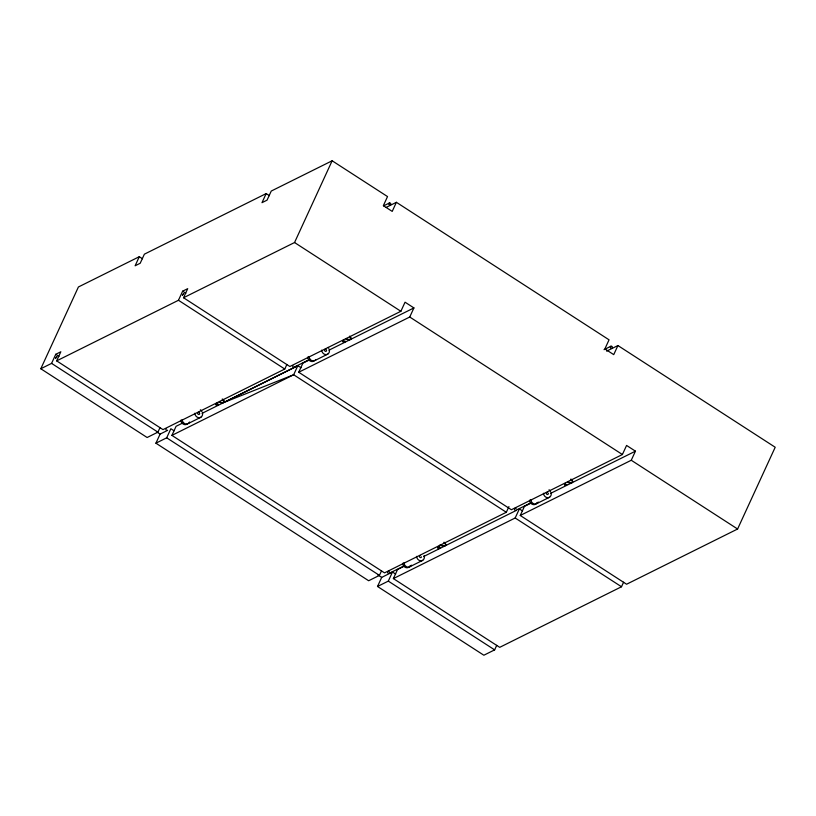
<?xml version="1.0" encoding="UTF-8"?>
<svg xmlns="http://www.w3.org/2000/svg" width="816" height="816" viewBox="0 0 816 816"><rect width="100%" height="100%" fill="white"/><g stroke="black" fill="none" stroke-linecap="round" stroke-linejoin="round"><path stroke-width="1.22" d="M160.007 427.604L157.916 432.143L147.135 437.509L40.8 368.75L78.407 286.987L139.301 256.693L142.494 258.764M40.8 368.75L51.581 363.385L55.763 354.297L60.833 351.778L56.661 360.866L162.996 429.614L284.784 369.036L286.875 364.487M139.301 256.693L135.13 265.781L140.199 263.252L144.381 254.174L266.169 193.586L269.372 195.646M56.661 360.866L178.459 300.278L182.631 291.19L187.711 288.67L183.529 297.748L289.864 366.506L400.87 311.284L405.052 302.195L413.916 307.928L409.734 317.016L298.727 372.239L511.387 509.745L622.404 454.522L626.576 445.444L635.44 451.166L631.258 460.255L520.251 515.477L626.586 584.236L737.593 529.013L775.2 447.25L617.916 345.545L606.635 351.155M266.169 193.586L261.997 202.674L267.067 200.144L271.249 191.056L332.143 160.772L387.529 196.574L383.347 205.663L392.21 211.395L396.392 202.307L609.052 339.823L604.88 348.901L613.734 354.634L617.916 345.545M381.531 570.843L379.44 575.382L368.659 580.747L155.917 443.19L160.099 434.102L167.637 430.338M155.917 443.19L166.688 437.815L170.87 428.726L174.073 430.807M508.929 506.593L506.318 512.275L384.52 572.863L171.911 435.387L176.083 426.299L182.917 422.902M183.529 297.748L294.545 242.525L332.143 160.772M298.727 372.239L302.899 363.151L309.703 359.774M496.73 645.323L494.639 649.873L483.857 655.228L377.522 586.48L381.694 577.391L392.486 572.026L395.668 574.087M377.522 586.48L388.304 581.114L392.486 572.026M623.597 582.216L621.506 586.755L499.708 647.343L393.383 578.585L397.555 569.507L404.359 566.12M393.383 578.585L515.171 517.997L519.353 508.919L522.546 510.979M520.251 515.477L524.433 506.389L531.226 503.013M383.622 205.867L389.314 203.031M386.243 207.356L396.392 202.307M294.841 366.823L309.998 359.285M202.113 413.314L297.83 365.68L301.033 367.751M328.95 350.186L413.916 307.928M188.241 423.535L200.93 417.231M315.109 360.427L327.797 354.113M171.911 435.387L293.648 374.758L297.83 365.68L223.604 402.594L293.648 374.758L506.318 512.275M604.013 349.666L610.837 346.28M389.762 573.046L403.838 566.039M516.63 509.929L530.706 502.931M423.616 556.543L515.977 510.592M550.484 493.435L635.44 451.166M410.03 566.651L422.719 560.337M536.897 503.533L549.586 497.23M294.27 367.108A1.102 0.949 63.6 0 1 293.536 367.18L293.077 366.884A1.102 0.949 63.6 0 1 292.832 365.588M294.545 242.525L400.87 311.284M409.734 317.016L622.404 454.522M631.258 460.255L737.593 529.013M182.631 291.19L185.824 293.25M178.459 300.278L284.784 369.036M515.171 517.997L621.506 586.755M55.763 354.297L58.956 356.368M51.581 363.385L157.916 432.143M166.688 437.815L379.44 575.382M388.304 581.114L494.639 649.873M157.162 432.205L160.099 434.102M377.757 574.841L381.694 577.391M571.169 479.38A5.518 2.336 24.7 0 1 572.302 482.542A5.518 2.336 24.7 0 1 567.589 482.389M349.646 336.141A5.518 2.336 24.7 0 1 350.768 339.293A5.518 2.336 24.7 0 1 346.066 339.15M222.778 399.248A5.518 2.336 24.7 0 1 223.9 402.41A5.518 2.336 24.7 0 1 219.198 402.257M444.302 542.497A5.518 2.336 24.7 0 1 445.424 545.649A5.518 2.336 24.7 0 1 440.722 545.496M315.863 359.774A4.417 3.784 63.6 0 1 311.681 360.529A4.417 3.784 63.6 0 1 308.968 356.459M344.74 340.67A1.102 0.949 63.6 0 1 344.495 342.128A1.102 0.949 63.6 0 1 343.128 341.68A1.102 0.949 63.6 0 1 343.373 340.221M440.11 544.762A4.967 2.101 24.7 0 0 444.445 545.588L445.108 545.333A4.967 2.101 24.7 0 0 443.965 542.212M411.335 565.141A4.417 3.784 63.6 0 1 407.092 566.947A4.417 3.784 63.6 0 1 403.889 562.673M389.375 573.169A1.102 0.949 63.6 0 1 387.743 571.802M388.069 571.424A1.102 0.949 63.6 0 1 389.263 571.649M439.487 546.669A1.102 0.949 63.6 0 1 439.477 548.301C437.998 549.851 436.764 545.833 439.508 548.291A1.102 0.949 63.6 0 1 437.998 547.811A1.102 0.949 63.6 0 1 438.518 546.353M410.071 565.763A4.417 3.784 63.6 0 1 405.827 567.579A4.417 3.784 63.6 0 1 402.625 563.305M421.444 556.849A1.102 0.949 63.6 0 1 420.393 557.583A1.102 0.949 63.6 0 1 419.506 556.4A1.102 0.949 63.6 0 1 420.403 555.461M424.167 555.584A4.417 3.784 63.6 0 1 421.311 560.816A4.417 3.784 63.6 0 1 416.578 556.369M219.524 402.115A4.967 2.101 24.7 0 0 222.656 402.482L223.319 402.227A4.967 2.101 24.7 0 0 222.176 399.106M189.547 422.025A4.417 3.784 63.6 0 1 185.303 423.841A4.417 3.784 63.6 0 1 182.101 419.567M167.178 430.318A1.102 0.949 63.6 0 1 165.954 428.696M217.699 403.553A1.102 0.949 63.6 0 1 217.688 405.185A1.102 0.949 63.6 0 1 216.209 404.705A1.102 0.949 63.6 0 1 216.73 403.237M187.731 423.524A4.417 3.784 63.6 0 1 183.539 424.269A4.417 3.784 63.6 0 1 180.826 420.199M199.614 413.192A1.102 0.949 63.6 0 1 198.778 414.497A1.102 0.949 63.6 0 1 197.727 413.11A1.102 0.949 63.6 0 1 199.114 412.519M202.378 412.478A4.417 3.784 63.6 0 1 199.522 417.7A4.417 3.784 63.6 0 1 194.789 413.253M200.359 409.795A4.417 3.784 63.6 0 1 201.909 411.427M568.181 482.113A4.967 2.101 24.7 0 0 571.322 482.48L571.975 482.225A4.967 2.101 24.7 0 0 570.833 479.104M538.213 502.024A4.417 3.784 63.6 0 1 533.97 503.839A4.417 3.784 63.6 0 1 530.757 499.565M516.059 510.214A1.102 0.949 63.6 0 1 514.753 509.847A1.102 0.949 63.6 0 1 514.814 508.419A1.102 0.949 63.6 0 1 516.13 508.541M566.702 484.327A1.102 0.949 63.6 0 1 565.304 485.194A1.102 0.949 63.6 0 1 565.162 483.337M536.938 502.656A4.417 3.784 63.6 0 1 532.695 504.472A4.417 3.784 63.6 0 1 529.492 500.198M548.27 493.19A1.102 0.949 63.6 0 1 547.516 494.496A1.102 0.949 63.6 0 1 546.373 493.292A1.102 0.949 63.6 0 1 547.526 492.395M551.035 492.476A4.417 3.784 63.6 0 1 548.179 497.699A4.417 3.784 63.6 0 1 543.446 493.252M549.025 489.794A4.417 3.784 63.6 0 1 550.576 491.426M346.392 339.007A4.967 2.101 24.7 0 0 349.534 339.364L350.186 339.109A4.967 2.101 24.7 0 0 349.84 336.722M314.599 360.407A4.417 3.784 63.6 0 1 310.417 361.162A4.417 3.784 63.6 0 1 307.703 357.092M326.543 350.36A1.102 0.949 63.6 0 1 325.39 351.339A1.102 0.949 63.6 0 1 324.676 349.738A1.102 0.949 63.6 0 1 326.196 349.585M329.246 349.36A4.417 3.784 63.6 0 1 326.39 354.593A4.417 3.784 63.6 0 1 321.657 350.146M328.093 347.402A4.417 3.784 63.6 0 1 328.777 348.31M55.559 358.255L56.824 356.674L55.559 358.255M182.437 295.147L183.692 293.556L182.437 295.147M215.75 404.542L217.76 405.46L215.75 404.542M342.618 341.435L344.627 342.343L342.618 341.435M564.407 484.541L566.416 485.459L564.488 484.449M610.429 346.912A1.102 0.949 63.6 0 0 611.725 348.269A1.102 0.949 63.6 0 0 612.031 346.494A1.102 0.949 63.6 0 0 610.429 346.912M388.906 203.663A1.102 0.949 63.6 0 0 390.201 205.03A1.102 0.949 63.6 0 0 390.507 203.255A1.102 0.949 63.6 0 0 388.906 203.663"/></g></svg>
